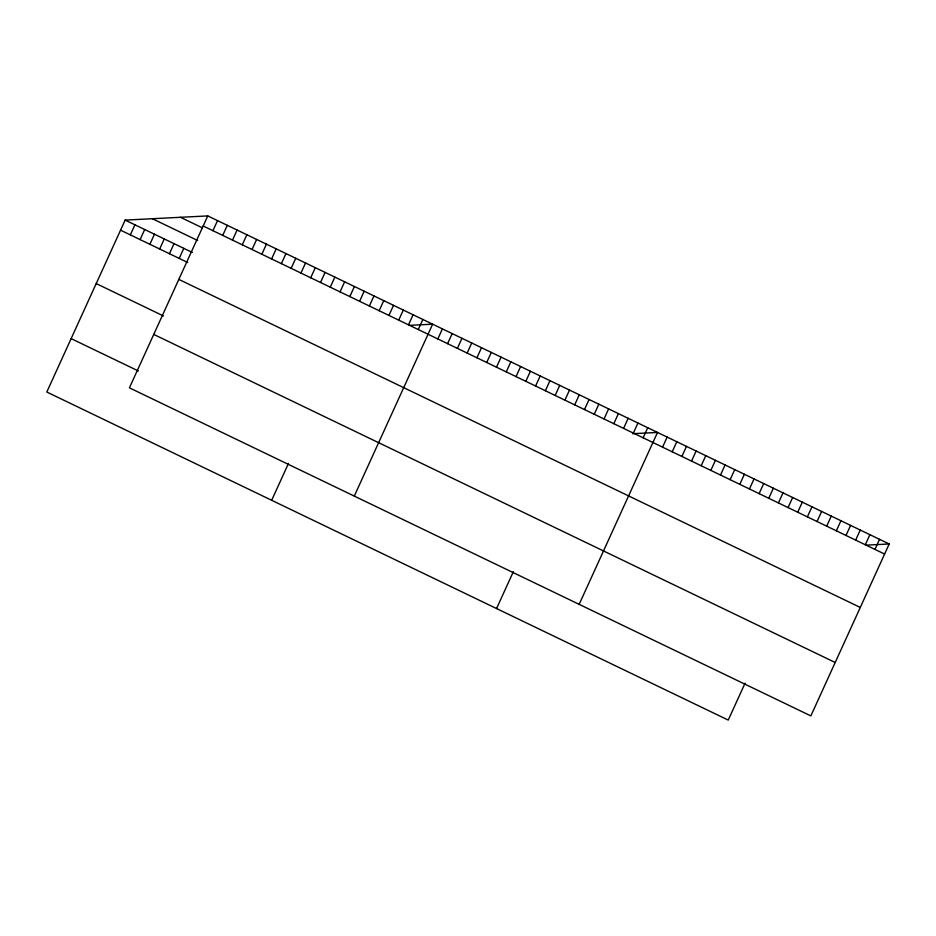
<?xml version="1.0" encoding="UTF-8"?>
<svg xmlns="http://www.w3.org/2000/svg" width="936" height="936" viewBox="0 0 936 936"><rect width="100%" height="100%" fill="white"/><g stroke="black" fill="none" stroke-linecap="round" stroke-linejoin="round"><path stroke-width="1.4" d="M207.757 215.912L129.414 387.832L810.857 715.9L889.2 543.98L207.757 215.912L125.143 220.1L46.8 392.02L728.243 720.088L745.056 683.21M130.338 234.877L134.924 224.815M140.107 239.581L144.694 229.519M149.889 244.296L154.475 234.222M159.67 248.999L164.256 238.937M169.439 253.703L174.026 243.641M179.221 258.406L183.807 248.344M212.94 230.689L217.526 220.627M222.721 235.392L227.308 225.33M232.502 240.107L237.089 230.034M242.272 244.811L246.858 234.749M252.053 249.514L256.639 239.452M261.834 254.229L266.421 244.156M271.604 258.933L276.19 248.871M281.385 263.636L285.971 253.574M291.166 268.339L295.753 258.277M300.936 273.055L305.522 262.993M310.717 277.758L315.303 267.696M320.498 282.461L325.084 272.399M330.268 287.176L334.854 277.103M340.049 291.88L344.635 281.818M349.83 296.583L354.416 286.521M359.599 301.298L364.186 291.225M271.674 500.28L288.487 463.402M369.381 306.002L373.967 295.94M379.162 310.705L383.748 300.643M388.931 315.42L393.518 305.347M398.713 320.124L403.299 310.062M408.494 324.827L413.08 314.765M418.263 329.542L422.85 319.469M354.288 496.092L432.631 324.184L409.909 325.33M437.826 338.949L442.412 328.887M447.595 343.652L452.182 333.59M457.376 348.368L461.963 338.305M467.158 353.071L471.744 343.009M476.927 357.774L481.513 347.712M486.708 362.489L491.295 352.416M496.49 367.193L501.076 357.131M506.259 371.896L510.845 361.834M516.04 376.611L520.627 366.538M525.821 381.315L530.408 371.253M535.591 386.018L540.177 375.956M545.372 390.733L549.958 380.659M555.153 395.437L559.74 385.375M564.923 400.14L569.509 390.078M574.704 404.855L579.29 394.781M584.485 409.558L589.072 399.496M496.56 608.54L513.361 571.662M594.255 414.262L598.841 404.2M604.036 418.965L608.622 408.903M613.817 423.68L618.403 413.618M623.587 428.384L628.173 418.322M633.368 433.087L637.954 423.025M643.149 437.802L647.735 427.729M579.162 604.352L657.505 432.444L632.514 433.707M662.571 447.151L667.157 437.089M672.223 451.795L676.81 441.733M681.888 456.452L686.474 446.39M691.54 461.097L696.127 451.035M701.193 465.742L705.779 455.68M710.845 470.387L715.432 460.325M720.498 475.043L725.084 464.97M730.15 479.688L734.737 469.626M739.803 484.333L744.389 474.271M749.455 488.978L754.042 478.916M759.108 493.635L763.706 483.561M768.772 498.28L773.358 488.218M778.424 502.925L783.011 492.862M788.077 507.569L792.663 497.507M797.729 512.214L802.316 502.152M807.382 516.871L811.968 506.809M817.034 521.516L821.621 511.454M826.687 526.161L831.273 516.099M836.339 530.806L840.926 520.744M846.004 535.462L850.59 525.389M855.656 540.107L860.242 530.045M865.309 544.752L869.895 534.69M874.961 549.397L879.547 539.335M866.479 545.138L889.2 543.98M203.171 225.986L884.614 554.053M180.496 217.304L202.492 227.893M152.404 218.72L197.625 240.494M125.143 220.1L192.36 252.463M120.557 230.174L187.773 262.536M178.823 279.396L860.278 607.452M96.221 283.585L163.437 315.935M153.75 334.421L835.193 662.489M71.136 338.61L138.364 370.972"/></g></svg>
